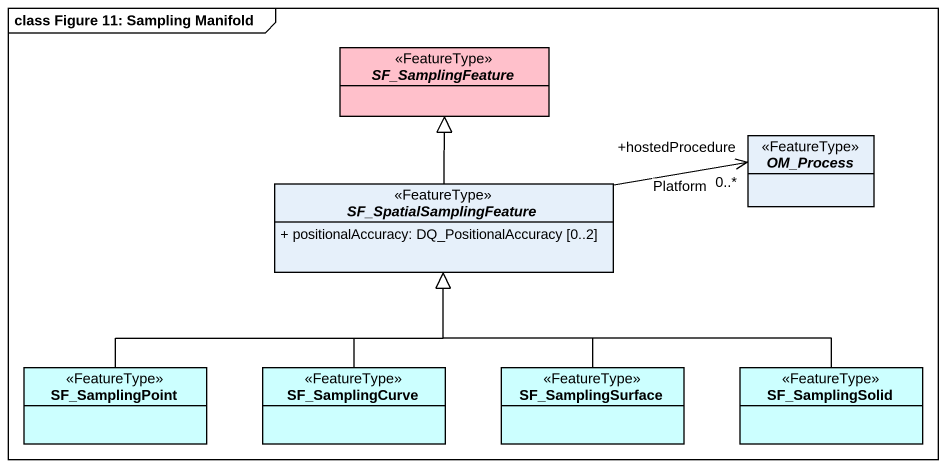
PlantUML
@startuml
mainframe class Figure 11: Sampling Manifold
hide circle
hide empty members
skinparam classAttributeIconSize 0
abstract class SF_SamplingFeature <<FeatureType>> #FFC0CB
abstract class OM_Process <<FeatureType>>
abstract class SF_SpatialSamplingFeature <<FeatureType>> {
  + positionalAccuracy: DQ_PositionalAccuracy [0..2]
}
class SF_SamplingPoint <<FeatureType>> #CCFFFF
class SF_SamplingCurve <<FeatureType>> #CCFFFF
class SF_SamplingSurface <<FeatureType>> #CCFFFF
class SF_SamplingSolid <<FeatureType>> #CCFFFF
SF_SpatialSamplingFeature -up-|> SF_SamplingFeature
SF_SpatialSamplingFeature -right-> "+hostedProcedure\n0..*" OM_Process : Platform
SF_SamplingPoint -right-|> SF_SpatialSamplingFeature
SF_SamplingCurve -up-|> SF_SpatialSamplingFeature
SF_SamplingSurface -up-|> SF_SpatialSamplingFeature
SF_SamplingSolid -left-|> SF_SpatialSamplingFeature
@enduml
